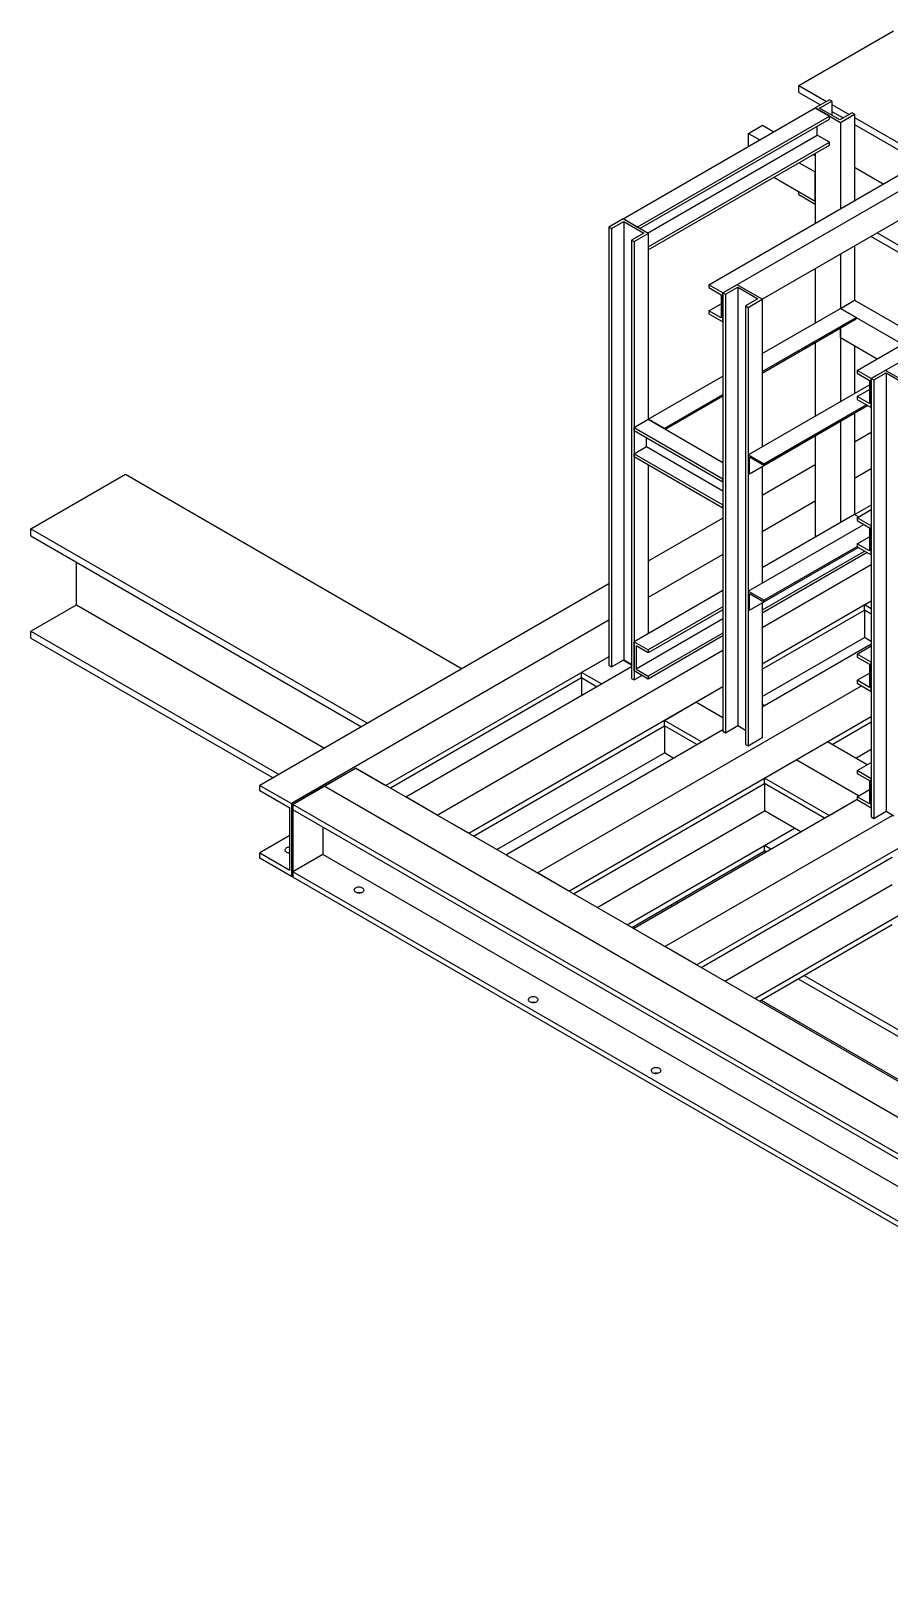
# Model space of a CAD drawing. Header units: millimetres. Extents: x 0 to 16187, y -20471 to 6290.
# Drawn here: x 7180.9 to 7277.2, y 2757.5 to 2930.9 of the extents above; entities that cross this region are included whole.
import ezdxf

# ---------------------------------------------------------------- set-up
doc = ezdxf.new("R2010")
doc.units = ezdxf.units.MM

msp = doc.modelspace()

# ---------------------------------------------------------------- linework, layer by layer
at = {"color": 7, "linetype": 'Continuous', "lineweight": 25}
for p, q in [((7267.1007, 2924.73714), (7277.7073, 2930.86021)), ((7267.1007, 2923.96143), (7267.1007, 2924.73714)), ((7267.1007, 2924.73714), (7270.20229, 2922.94664)), ((7267.1007, 2923.96143), (7269.53043, 2922.55878)), ((7247.37242, 2909.76724), (7268.93918, 2922.21746)), ((7270.53017, 2923.13592), (7268.93918, 2922.21746)), ((7270.53017, 2921.299), (7268.93918, 2922.21746)), ((7268.93918, 2922.21746), (7271.76761, 2920.58464)), ((7269.43415, 2922.17664), (7270.81301, 2922.97264)), ((7271.69689, 2920.87039), (7269.43415, 2922.17664)), ((7270.81301, 2922.97264), (7270.53017, 2923.13592)), ((7270.81301, 2922.97264), (7270.81301, 2921.38064)), ((7270.81301, 2922.59407), (7272.74787, 2921.4771)), ((7248.96341, 2908.84878), (7270.53017, 2921.299)), ((7249.2463, 2908.68547), (7270.53017, 2920.97238)), ((7261.44385, 2919.35886), (7263.03484, 2920.27732)), ((7263.03484, 2920.27732), (7264.30662, 2919.54314)), ((7270.53017, 2920.97238), (7270.53017, 2921.299)), ((7270.81301, 2921.81836), (7272.07601, 2921.08925)), ((7273.07575, 2921.66638), (7271.69689, 2920.87039)), ((7271.76761, 2920.58464), (7273.3586, 2921.5031)), ((7271.76761, 2920.58464), (7271.76761, 2910.91021)), ((7273.3586, 2921.5031), (7273.07575, 2921.66638)), ((7273.3586, 2921.5031), (7273.3586, 2911.82867)), ((7273.3586, 2921.12454), (7281.40993, 2916.4766)), ((7273.3586, 2920.34883), (7280.73807, 2916.08875)), ((7250.13055, 2908.175), (7269.15131, 2919.15545)), ((7261.44385, 2917.8905), (7261.44385, 2919.35886)), ((7261.44385, 2919.35886), (7262.71563, 2918.62468)), ((7269.15131, 2919.15545), (7269.15131, 2920.17639)), ((7270.53017, 2918.35945), (7269.15131, 2919.15545)), ((7250.20085, 2906.62359), (7270.53017, 2918.35945)), ((7250.20085, 2906.29697), (7270.53017, 2918.03284)), ((7268.72649, 2916.9916), (7268.93918, 2916.86882)), ((7268.93918, 2917.11438), (7268.93918, 2909.27739)), ((7270.53017, 2918.03284), (7270.53017, 2918.35945)), ((7256.98907, 2902.37874), (7281.73781, 2916.66588)), ((7258.58006, 2901.46028), (7283.3288, 2915.74743)), ((7267.1355, 2916.07314), (7268.93918, 2915.0319)), ((7268.93918, 2911.76574), (7268.93918, 2915.0319)), ((7273.3586, 2915.55069), (7276.58231, 2913.68968)), ((7264.30662, 2914.44006), (7268.93918, 2911.76574)), ((7262.99948, 2900.7454), (7281.73781, 2911.5628)), ((7267.1007, 2912.48903), (7267.1007, 2912.82707)), ((7267.1007, 2912.48903), (7268.93918, 2911.4277)), ((7247.37242, 2909.76724), (7245.78143, 2908.84878)), ((7245.78143, 2908.84878), (7246.06427, 2908.6855)), ((7245.78143, 2908.84878), (7245.78143, 2859.65219)), ((7246.06427, 2908.6855), (7247.44313, 2909.48149)), ((7246.06427, 2908.6855), (7246.06427, 2859.48891)), ((7248.96341, 2908.84878), (7247.37242, 2909.76724)), ((7250.20085, 2908.13442), (7247.37242, 2909.76724)), ((7247.44313, 2909.48149), (7249.70587, 2908.17524)), ((7247.44313, 2909.48149), (7247.44313, 2860.28491)), ((7249.70587, 2908.17524), (7248.32702, 2907.37924)), ((7248.60986, 2907.21596), (7250.20085, 2908.13442)), ((7250.20085, 2908.13442), (7250.20085, 2887.2718)), ((7275.89334, 2908.18886), (7281.73781, 2904.81492)), ((7248.32702, 2907.37924), (7248.60986, 2907.21596)), ((7248.32702, 2907.37924), (7248.32702, 2858.18266)), ((7248.60986, 2907.21596), (7248.60986, 2858.01938)), ((7273.3586, 2906.72559), (7273.3586, 2900.64048)), ((7273.64144, 2892.76554), (7298.39018, 2907.05268)), ((7275.22148, 2907.80101), (7281.73781, 2904.03921)), ((7271.76761, 2905.80713), (7271.76761, 2899.72203)), ((7275.23243, 2891.84708), (7299.98117, 2906.13422)), ((7268.93918, 2904.17431), (7268.93918, 2898.08921)), ((7258.58006, 2901.46028), (7256.98907, 2902.37874)), ((7256.98907, 2902.37874), (7256.98907, 2902.05213)), ((7256.98907, 2902.05213), (7258.36793, 2901.25613)), ((7258.36793, 2901.25613), (7258.36793, 2898.6432)), ((7260.17105, 2902.37874), (7258.58006, 2901.46028)), ((7258.58006, 2898.19412), (7258.58006, 2901.46028)), ((7258.58006, 2901.46028), (7258.86291, 2901.297)), ((7258.58006, 2901.46028), (7258.58006, 2852.2637)), ((7258.86291, 2901.297), (7260.24176, 2902.093)), ((7258.86291, 2901.297), (7258.86291, 2852.10042)), ((7262.99948, 2900.74593), (7260.17105, 2902.37874)), ((7260.24176, 2902.093), (7262.50451, 2900.78675)), ((7260.24176, 2902.093), (7260.24176, 2852.89642)), ((7255.61022, 2826.057), (7383.91474, 2900.12563)), ((7256.98907, 2899.4392), (7258.36793, 2900.23519)), ((7256.98907, 2899.4392), (7256.98907, 2899.11258)), ((7258.36793, 2898.6432), (7256.98907, 2899.4392)), ((7262.50451, 2900.78675), (7261.12565, 2899.99075)), ((7261.12565, 2899.99075), (7261.12565, 2850.79417)), ((7261.12565, 2899.99075), (7261.40849, 2899.82747)), ((7261.40849, 2899.82747), (7262.99948, 2900.74593)), ((7261.40849, 2899.82747), (7261.40849, 2850.63088)), ((7262.99948, 2900.74593), (7262.99948, 2884.21098)), ((7262.99948, 2894.6603), (7271.76761, 2899.72203)), ((7271.76761, 2899.72203), (7273.3586, 2900.64048)), ((7273.53537, 2898.70152), (7271.76761, 2899.72203)), ((7271.76761, 2899.72203), (7278.72967, 2895.70291)), ((7273.3586, 2900.64048), (7280.32066, 2896.62137)), ((7256.98907, 2899.11258), (7258.58006, 2898.19412)), ((7262.99948, 2892.61928), (7273.53537, 2898.70152)), ((7262.99948, 2892.45597), (7273.53537, 2898.53821)), ((7273.53537, 2898.53821), (7273.53537, 2898.70152)), ((7262.99948, 2892.45566), (7271.90903, 2897.59903)), ((7271.76761, 2896.45586), (7271.76761, 2897.51739)), ((7271.76761, 2897.51739), (7271.76761, 2889.27271)), ((7271.76761, 2896.45586), (7275.90078, 2894.06983)), ((7271.90903, 2897.59903), (7271.90903, 2897.59934)), ((7268.93918, 2895.88458), (7268.93918, 2887.63989)), ((7273.3586, 2895.5374), (7273.3586, 2890.19116)), ((7273.64144, 2892.76554), (7273.64144, 2892.43892)), ((7275.23243, 2891.84708), (7273.64144, 2892.76554)), ((7276.82342, 2892.76554), (7275.23243, 2891.84708)), ((7275.51527, 2891.6838), (7276.89413, 2892.47979)), ((7279.65185, 2891.13272), (7276.82342, 2892.76554)), ((7276.89413, 2892.47979), (7279.15687, 2891.17354)), ((7276.89413, 2892.47979), (7276.89413, 2843.28321)), ((7250.20085, 2887.2718), (7258.58006, 2892.10902)), ((7261.40849, 2883.29252), (7275.0203, 2891.15044)), ((7273.64144, 2892.43892), (7275.0203, 2891.64292)), ((7275.0203, 2891.64292), (7275.0203, 2889.02999)), ((7275.23243, 2888.58091), (7275.23243, 2891.84708)), ((7275.23243, 2891.84708), (7275.51527, 2891.6838)), ((7275.23243, 2891.84708), (7275.23243, 2842.65049)), ((7275.51527, 2891.6838), (7275.51527, 2842.48721)), ((7251.96862, 2886.25129), (7258.58006, 2890.068)), ((7252.11006, 2886.16964), (7258.58006, 2889.90469)), ((7252.11032, 2886.16949), (7258.58006, 2889.90439)), ((7273.64144, 2889.82599), (7275.0203, 2890.62199)), ((7273.64144, 2889.82599), (7273.64144, 2889.49937)), ((7275.0203, 2889.02999), (7273.64144, 2889.82599)), ((7273.64144, 2889.49937), (7275.23243, 2888.58091)), ((7248.60986, 2886.35334), (7250.20085, 2887.2718)), ((7251.96862, 2886.25129), (7250.20085, 2887.2718)), ((7250.20085, 2887.2718), (7258.58006, 2882.43458)), ((7261.54991, 2881.16952), (7274.81032, 2888.82459)), ((7263.17626, 2882.27201), (7274.66861, 2888.9064)), ((7263.17626, 2882.1087), (7274.81005, 2888.82475)), ((7273.3586, 2887.98653), (7273.3586, 2876.59336)), ((7248.60986, 2886.02673), (7248.60986, 2886.35334)), ((7248.60986, 2886.35334), (7258.58006, 2880.59767)), ((7248.60986, 2886.02673), (7258.58006, 2880.27105)), ((7271.76761, 2887.06807), (7271.76761, 2875.6749)), ((7275.23243, 2885.79766), (7273.3586, 2884.71592)), ((7248.60986, 2883.4138), (7249.98872, 2884.20979)), ((7249.98872, 2884.20979), (7249.98872, 2885.23073)), ((7249.98872, 2884.20979), (7258.58006, 2879.25011)), ((7268.93918, 2885.43526), (7268.93918, 2874.04208)), ((7248.60986, 2883.08718), (7248.60986, 2883.4138)), ((7248.60986, 2883.4138), (7258.58006, 2877.65812)), ((7248.60986, 2883.08718), (7258.58006, 2877.3315)), ((7250.20085, 2882.16872), (7250.20085, 2863.22468)), ((7263.17626, 2882.27201), (7261.40849, 2883.29252)), ((7261.40849, 2883.29252), (7261.40849, 2881.25116)), ((7261.54991, 2883.04757), (7263.17626, 2882.1087)), ((7261.54991, 2881.16952), (7261.54991, 2883.04757)), ((7268.93918, 2882.16465), (7262.99948, 2878.73573)), ((7263.17626, 2882.1087), (7263.17626, 2882.27201)), ((7180.90438, 2874.97707), (7191.51099, 2881.10013)), ((7191.51099, 2881.10013), (7229.30308, 2859.28322)), ((7258.58006, 2880.27105), (7258.58006, 2880.59767)), ((7261.40849, 2881.25116), (7261.54991, 2881.16952)), ((7262.99948, 2882.00634), (7262.99948, 2868.90083)), ((7275.23243, 2881.71562), (7273.3586, 2880.63388)), ((7258.58006, 2877.3315), (7258.58006, 2877.65812)), ((7268.93918, 2878.08261), (7262.99948, 2874.65369)), ((7275.23243, 2877.63358), (7273.39455, 2876.5726)), ((7273.64144, 2876.23059), (7275.23243, 2877.14904)), ((7258.58006, 2876.18446), (7250.20085, 2871.34724)), ((7261.40849, 2867.98238), (7274.38601, 2875.47414)), ((7273.3586, 2876.59336), (7262.99948, 2870.61317)), ((7273.3586, 2876.59336), (7273.81422, 2876.33033)), ((7275.23243, 2875.31213), (7273.64144, 2876.23059)), ((7273.64144, 2876.23059), (7273.64144, 2875.90397)), ((7273.64144, 2875.90397), (7275.0203, 2875.10797)), ((7275.23243, 2872.04596), (7275.23243, 2875.31213)), ((7180.90438, 2874.20136), (7180.90438, 2874.97707)), ((7180.90438, 2874.97707), (7218.69648, 2853.16016)), ((7180.90438, 2874.20136), (7218.02462, 2852.7723)), ((7273.64144, 2873.29104), (7275.0203, 2874.08704)), ((7275.0203, 2875.10797), (7275.0203, 2872.49504)), ((7258.58006, 2872.10242), (7250.20085, 2867.2652)), ((7261.54991, 2865.85938), (7273.74949, 2872.90205)), ((7274.49391, 2872.4723), (7262.99948, 2865.8367)), ((7274.7768, 2872.30899), (7262.99948, 2865.51009)), ((7263.17626, 2866.96187), (7273.64144, 2873.00329)), ((7263.17626, 2866.79856), (7273.74922, 2872.9022)), ((7273.64144, 2873.29104), (7273.64144, 2872.96442)), ((7275.0203, 2872.49504), (7273.64144, 2873.29104)), ((7273.64144, 2872.96442), (7275.23243, 2872.04596)), ((7186.01323, 2866.45395), (7186.01323, 2871.25208)), ((7262.99948, 2863.91793), (7275.23243, 2870.97986)), ((7245.78143, 2868.79596), (7206.60772, 2846.18146)), ((7180.90438, 2863.50467), (7186.01323, 2866.45395)), ((7186.01323, 2866.45395), (7213.86886, 2850.37323)), ((7258.58006, 2868.06189), (7248.60986, 2862.30622)), ((7263.17626, 2866.96187), (7261.40849, 2867.98238)), ((7261.40849, 2867.98238), (7261.40849, 2865.94102)), ((7261.54991, 2867.73743), (7263.17626, 2866.79856)), ((7261.54991, 2865.85938), (7261.54991, 2867.73743)), ((7262.99948, 2859.83588), (7275.23243, 2866.89782)), ((7262.99948, 2866.6962), (7262.99948, 2851.54934)), ((7263.17626, 2866.79856), (7263.17626, 2866.96187)), ((7274.45461, 2866.44879), (7275.23243, 2866.89782)), ((7275.23243, 2865.99977), (7274.45461, 2866.44879)), ((7274.45461, 2865.83638), (7274.45461, 2866.44879)), ((7245.78143, 2864.71392), (7210.14325, 2844.14044)), ((7258.58006, 2864.87742), (7248.82199, 2859.24421)), ((7258.58006, 2866.22498), (7250.20085, 2861.38776)), ((7258.58006, 2865.89836), (7250.20085, 2861.06114)), ((7261.40849, 2865.94102), (7261.54991, 2865.85938)), ((7262.99948, 2859.22348), (7274.45461, 2865.83638)), ((7275.23243, 2865.38736), (7274.45461, 2865.83638)), ((7274.45461, 2865.83638), (7274.45461, 2862.79414)), ((7180.90438, 2863.50467), (7208.76002, 2847.42396)), ((7180.90438, 2862.72896), (7180.90438, 2863.50467)), ((7258.58006, 2863.28543), (7250.20085, 2858.44821)), ((7180.90438, 2862.72896), (7208.08816, 2847.0361)), ((7226.51277, 2842.8546), (7258.58006, 2861.36665)), ((7248.60986, 2862.30622), (7250.20085, 2861.38776)), ((7248.60986, 2859.04005), (7248.60986, 2862.30622)), ((7250.20085, 2861.06114), (7248.82199, 2861.85714)), ((7248.82199, 2861.85714), (7248.82199, 2859.24421)), ((7258.58006, 2862.95881), (7250.20085, 2858.12159)), ((7250.20085, 2861.38776), (7250.20085, 2861.06114)), ((7262.99948, 2856.18123), (7274.45461, 2862.79414)), ((7262.99948, 2855.01908), (7275.23243, 2862.08101)), ((7273.64144, 2860.92045), (7275.23243, 2861.8389)), ((7275.23243, 2862.34511), (7274.45461, 2862.79414)), ((7245.78143, 2860.63188), (7220.74985, 2846.18146)), ((7222.97724, 2844.89562), (7248.32702, 2859.52973)), ((7245.78143, 2860.63188), (7242.70552, 2858.8562)), ((7244.9329, 2857.57035), (7248.32702, 2859.52973)), ((7245.78143, 2859.65219), (7246.06427, 2859.48891)), ((7246.06427, 2859.48891), (7247.44313, 2860.28491)), ((7248.32702, 2859.69301), (7247.37242, 2860.24409)), ((7247.44313, 2860.28491), (7248.32702, 2859.77465)), ((7273.64144, 2860.92045), (7273.64144, 2860.59383)), ((7275.23243, 2860.00199), (7273.64144, 2860.92045)), ((7273.64144, 2860.59383), (7275.0203, 2859.79783)), ((7275.0203, 2859.79783), (7275.0203, 2857.1849)), ((7275.23243, 2856.73582), (7275.23243, 2860.00199)), ((7242.70552, 2858.24379), (7221.28027, 2845.87526)), ((7244.9329, 2857.57035), (7242.70552, 2858.8562)), ((7242.70552, 2858.24379), (7242.70552, 2858.8562)), ((7244.40249, 2857.26415), (7242.70552, 2858.24379)), ((7242.70552, 2858.24379), (7242.70552, 2856.28451)), ((7248.32702, 2858.18266), (7248.60986, 2858.01938)), ((7250.20085, 2858.12159), (7248.60986, 2859.04005)), ((7248.60986, 2858.01938), (7249.49389, 2858.52971)), ((7248.82199, 2859.24421), (7250.20085, 2858.44821)), ((7250.20085, 2858.44821), (7250.20085, 2858.12159)), ((7273.64144, 2857.9809), (7275.0203, 2858.7769)), ((7273.64144, 2857.9809), (7273.64144, 2857.65428)), ((7275.0203, 2857.1849), (7273.64144, 2857.9809)), ((7230.0483, 2840.81358), (7258.58006, 2857.28461)), ((7237.75577, 2836.36415), (7274.1384, 2857.36739)), ((7255.5395, 2855.52933), (7258.58006, 2857.28461)), ((7273.64144, 2857.65428), (7275.23243, 2856.73582)), ((7252.00397, 2853.48831), (7255.5395, 2855.52933)), ((7258.58006, 2853.77405), (7255.5395, 2855.52933)), ((7263.24697, 2855.16195), (7262.99948, 2855.30482)), ((7262.99948, 2855.01908), (7263.24697, 2855.16195)), ((7230.57872, 2840.50737), (7252.00397, 2852.87591)), ((7241.2913, 2834.32313), (7275.23243, 2853.91693)), ((7256.1759, 2851.07991), (7252.00397, 2853.48831)), ((7252.00397, 2852.87591), (7252.00397, 2853.48831)), ((7255.64548, 2850.77371), (7252.00397, 2852.87591)), ((7252.00397, 2852.87591), (7252.00397, 2849.83366)), ((7258.86291, 2852.10042), (7260.24176, 2852.89642)), ((7260.24176, 2852.89642), (7261.12565, 2852.38616)), ((7270.84845, 2850.77371), (7275.23243, 2853.30452)), ((7234.22023, 2838.40517), (7258.58006, 2852.4678)), ((7256.1759, 2851.07991), (7258.58006, 2852.4678)), ((7258.58006, 2852.2637), (7258.86291, 2852.10042)), ((7261.40849, 2850.63088), (7262.99948, 2851.54934)), ((7266.7825, 2849.03889), (7270.31804, 2851.07991)), ((7274.77221, 2848.50857), (7270.31804, 2851.07991)), ((7233.21367, 2838.98625), (7252.00397, 2849.83366)), ((7253.01053, 2849.25258), (7252.00397, 2849.83366)), ((7261.12565, 2850.79417), (7261.40849, 2850.63088)), ((7273.4834, 2849.25258), (7275.23243, 2850.26227)), ((7210.30235, 2844.04859), (7217.37342, 2848.13063)), ((7217.37342, 2848.13063), (7213.83788, 2846.08961)), ((7217.37342, 2848.13063), (7220.74985, 2846.18146)), ((7396.50124, 2744.72234), (7217.37342, 2848.13063)), ((7263.24697, 2846.99787), (7266.7825, 2849.03889)), ((7273.78267, 2844.99778), (7266.7825, 2849.03889)), ((7273.64144, 2847.85579), (7275.23243, 2848.77425)), ((7273.64144, 2847.85579), (7273.64144, 2847.52918)), ((7275.23243, 2846.93733), (7273.64144, 2847.85579)), ((7273.64144, 2847.52918), (7275.0203, 2846.73318)), ((7206.60772, 2845.56905), (7206.60772, 2846.18146)), ((7206.60772, 2846.18146), (7210.14325, 2844.14044)), ((7213.83788, 2846.08961), (7210.30235, 2844.04859)), ((7429.68223, 2721.48533), (7213.83788, 2846.08961)), ((7241.82172, 2834.01693), (7263.24697, 2846.38546)), ((7263.24697, 2846.38546), (7263.24697, 2846.99787)), ((7270.49481, 2842.81378), (7263.24697, 2846.99787)), ((7269.9644, 2842.50757), (7263.24697, 2846.38546)), ((7263.24697, 2846.38546), (7263.24697, 2843.34321)), ((7273.64144, 2844.91625), (7275.0203, 2845.71224)), ((7275.0203, 2846.73318), (7275.0203, 2844.12025)), ((7275.23243, 2843.67117), (7275.23243, 2846.93733)), ((7209.98415, 2843.61988), (7206.60772, 2845.56905)), ((7210.14325, 2844.14044), (7210.14325, 2835.97503)), ((7210.14325, 2844.14044), (7210.30235, 2844.04859)), ((7210.30235, 2844.04859), (7210.30235, 2835.88318)), ((7426.14669, 2719.4443), (7210.30235, 2844.04859)), ((7210.30235, 2844.04859), (7210.30235, 2843.43619)), ((7226.51277, 2842.8546), (7222.97724, 2844.89562)), ((7248.53915, 2830.13904), (7273.64144, 2844.63028)), ((7270.49481, 2842.81378), (7273.64144, 2844.63028)), ((7273.64144, 2844.91625), (7273.64144, 2844.58963)), ((7275.0203, 2844.12025), (7273.64144, 2844.91625)), ((7273.64144, 2844.58963), (7275.23243, 2843.67117)), ((7209.98415, 2836.67928), (7209.98415, 2843.61988)), ((7426.14669, 2718.8319), (7210.30235, 2843.43619)), ((7230.0483, 2840.81358), (7226.51277, 2842.8546)), ((7244.45667, 2832.4958), (7263.24697, 2843.34321)), ((7252.07468, 2828.09802), (7277.63659, 2842.8546)), ((7266.6234, 2841.39404), (7263.24697, 2843.34321)), ((7275.23243, 2842.65049), (7275.51527, 2842.48721)), ((7275.51527, 2842.48721), (7276.89413, 2843.28321)), ((7276.89413, 2843.28321), (7277.77801, 2842.77296)), ((7209.98415, 2840.57763), (7206.60772, 2838.62846)), ((7213.67878, 2841.48701), (7213.67878, 2838.44476)), ((7247.8331, 2830.54663), (7266.6234, 2841.39404)), ((7263.24697, 2839.44486), (7266.6234, 2841.39404)), ((7267.32945, 2840.98645), (7266.6234, 2841.39404)), ((7248.36352, 2830.24043), (7263.24697, 2838.83246)), ((7263.24697, 2838.83246), (7263.24697, 2839.44486)), ((7263.95301, 2839.03727), (7263.24697, 2839.44486)), ((7263.4226, 2838.73107), (7263.24697, 2838.83246)), ((7206.60772, 2838.01605), (7206.60772, 2838.62846)), ((7206.60772, 2838.62846), (7209.98415, 2836.67928)), ((7210.14325, 2835.97503), (7206.60772, 2838.01605)), ((7213.67878, 2838.44476), (7210.30235, 2836.49559)), ((7426.14669, 2715.78965), (7213.67878, 2838.44476)), ((7237.75577, 2836.36415), (7234.22023, 2838.40517)), ((7256.14063, 2825.7508), (7277.56588, 2838.11933)), ((7210.30235, 2835.88318), (7210.14325, 2835.97503)), ((7210.30235, 2836.49559), (7210.30235, 2835.88318)), ((7426.14669, 2711.8913), (7210.30235, 2836.49559)), ((7426.14669, 2711.2789), (7210.30235, 2835.88318)), ((7241.2913, 2834.32313), (7237.75577, 2836.36415)), ((7258.77558, 2824.22967), (7277.56588, 2835.07708)), ((7252.70936, 2832.74923), (7252.88499, 2832.64784)), ((7253.38122, 2833.13708), (7253.55685, 2833.0357)), ((7262.15202, 2822.2805), (7280.94232, 2833.12791)), ((7252.07468, 2828.09802), (7248.53915, 2830.13904)), ((7248.5536, 2830.35016), (7248.72923, 2830.24877)), ((7262.68243, 2821.9743), (7277.56588, 2830.56633)), ((7255.61022, 2826.057), (7252.07468, 2828.09802)), ((7267.70013, 2824.87095), (7288.91219, 2812.62549)), ((7267.02827, 2824.48309), (7288.24033, 2812.23764)), ((7262.87251, 2822.08403), (7284.08457, 2809.83857))]:
    msp.add_line(p, q, dxfattribs=at)
at = {"color": 7, "linetype": 'Continuous', "lineweight": 25, "flags": 128}
for points in [[(7209.98415, 2839.25195), (7209.95413, 2839.25204), (7209.85615, 2839.24566), (7209.76171, 2839.22929), (7209.67385, 2839.20345), (7209.5954, 2839.16897), (7209.52888, 2839.12695), (7209.47642, 2839.07876), (7209.43971, 2839.02592), (7209.41993, 2838.97016), (7209.41772, 2838.91325), (7209.43314, 2838.85703), (7209.46571, 2838.8033), (7209.51437, 2838.75379), (7209.57756, 2838.7101)], [(7218.13356, 2834.66888), (7218.05786, 2834.70536), (7217.9721, 2834.73345), (7217.87903, 2834.75225), (7217.78164, 2834.76115), (7217.68307, 2834.75988), (7217.58647, 2834.74846), (7217.49495, 2834.72727), (7217.41146, 2834.69698), (7217.33868, 2834.65858), (7217.27895, 2834.61329), (7217.23418, 2834.56257), (7217.20583, 2834.50805), (7217.19479, 2834.45149), (7217.20142, 2834.3947), (7217.22551, 2834.3395), (7217.26629, 2834.28767), (7217.32244, 2834.24088), (7217.39217, 2834.20063), (7217.47322, 2834.16822), (7217.56299, 2834.14467), (7217.65861, 2834.13077), (7217.75699, 2834.12694), (7217.85497, 2834.13331), (7217.94941, 2834.14968), (7218.03726, 2834.17552), (7218.11572, 2834.21001), (7218.18224, 2834.25202), (7218.2347, 2834.30022), (7218.27141, 2834.35305), (7218.29119, 2834.40882), (7218.2934, 2834.46572), (7218.27798, 2834.52195), (7218.24541, 2834.57567), (7218.19675, 2834.62518), (7218.13356, 2834.66888)], [(7237.66738, 2822.37173), (7237.59169, 2822.40821), (7237.50593, 2822.4363), (7237.41286, 2822.4551), (7237.31547, 2822.46401), (7237.21689, 2822.46273), (7237.12029, 2822.45131), (7237.02878, 2822.43012), (7236.94529, 2822.39984), (7236.87251, 2822.36143), (7236.81277, 2822.31614), (7236.76801, 2822.26542), (7236.73965, 2822.21091), (7236.72861, 2822.15434), (7236.73524, 2822.09755), (7236.75934, 2822.04235), (7236.80011, 2821.99052), (7236.85627, 2821.94373), (7236.92599, 2821.90348), (7237.00704, 2821.87107), (7237.09682, 2821.84753), (7237.19243, 2821.83362), (7237.29081, 2821.82979), (7237.3888, 2821.83616), (7237.48323, 2821.85253), (7237.57109, 2821.87838), (7237.64954, 2821.91286), (7237.71607, 2821.95487), (7237.76853, 2822.00307), (7237.80523, 2822.0559), (7237.82501, 2822.11167), (7237.82723, 2822.16858), (7237.8118, 2822.2248), (7237.77923, 2822.27853), (7237.73057, 2822.32803), (7237.66738, 2822.37173)], [(7251.45596, 2814.41175), (7251.38027, 2814.44823), (7251.29451, 2814.47632), (7251.20144, 2814.49512), (7251.10405, 2814.50403), (7251.00547, 2814.50275), (7250.90887, 2814.49133), (7250.81736, 2814.47014), (7250.73387, 2814.43986), (7250.66109, 2814.40145), (7250.60136, 2814.35616), (7250.55659, 2814.30545), (7250.52823, 2814.25093), (7250.51719, 2814.19436), (7250.52383, 2814.13757), (7250.54792, 2814.08237), (7250.5887, 2814.03055), (7250.64485, 2813.98376), (7250.71457, 2813.94351), (7250.79562, 2813.91109), (7250.8854, 2813.88755), (7250.98102, 2813.87364), (7251.07939, 2813.86981), (7251.17738, 2813.87618), (7251.27182, 2813.89255), (7251.35967, 2813.9184), (7251.43812, 2813.95288), (7251.50465, 2813.9949), (7251.55711, 2814.04309), (7251.59382, 2814.09592), (7251.6136, 2814.15169), (7251.61581, 2814.2086), (7251.60038, 2814.26482), (7251.56782, 2814.31855), (7251.51916, 2814.36805), (7251.45596, 2814.41175)]]:
    msp.add_lwpolyline(points, dxfattribs=at)
at = {"color": 7, "linetype": 'Continuous', "lineweight": 25}
for centre, radius, start, end in [((7209.95562, 2839.42909), 0.81233, 242.2643594, 272.0129773), ((7209.96582, 2837.70798), 0.93175, 88.8728924, 98.9409497), ((7217.74465, 2833.21216), 0.93736, 81.0727182, 98.9272818), ((7237.27847, 2820.91501), 0.93736, 81.0727182, 98.9272818), ((7251.06705, 2812.95503), 0.93736, 81.0727219, 98.9272781)]:
    msp.add_arc(centre, radius, start, end, dxfattribs=at)

doc.saveas('drawing.dxf')
